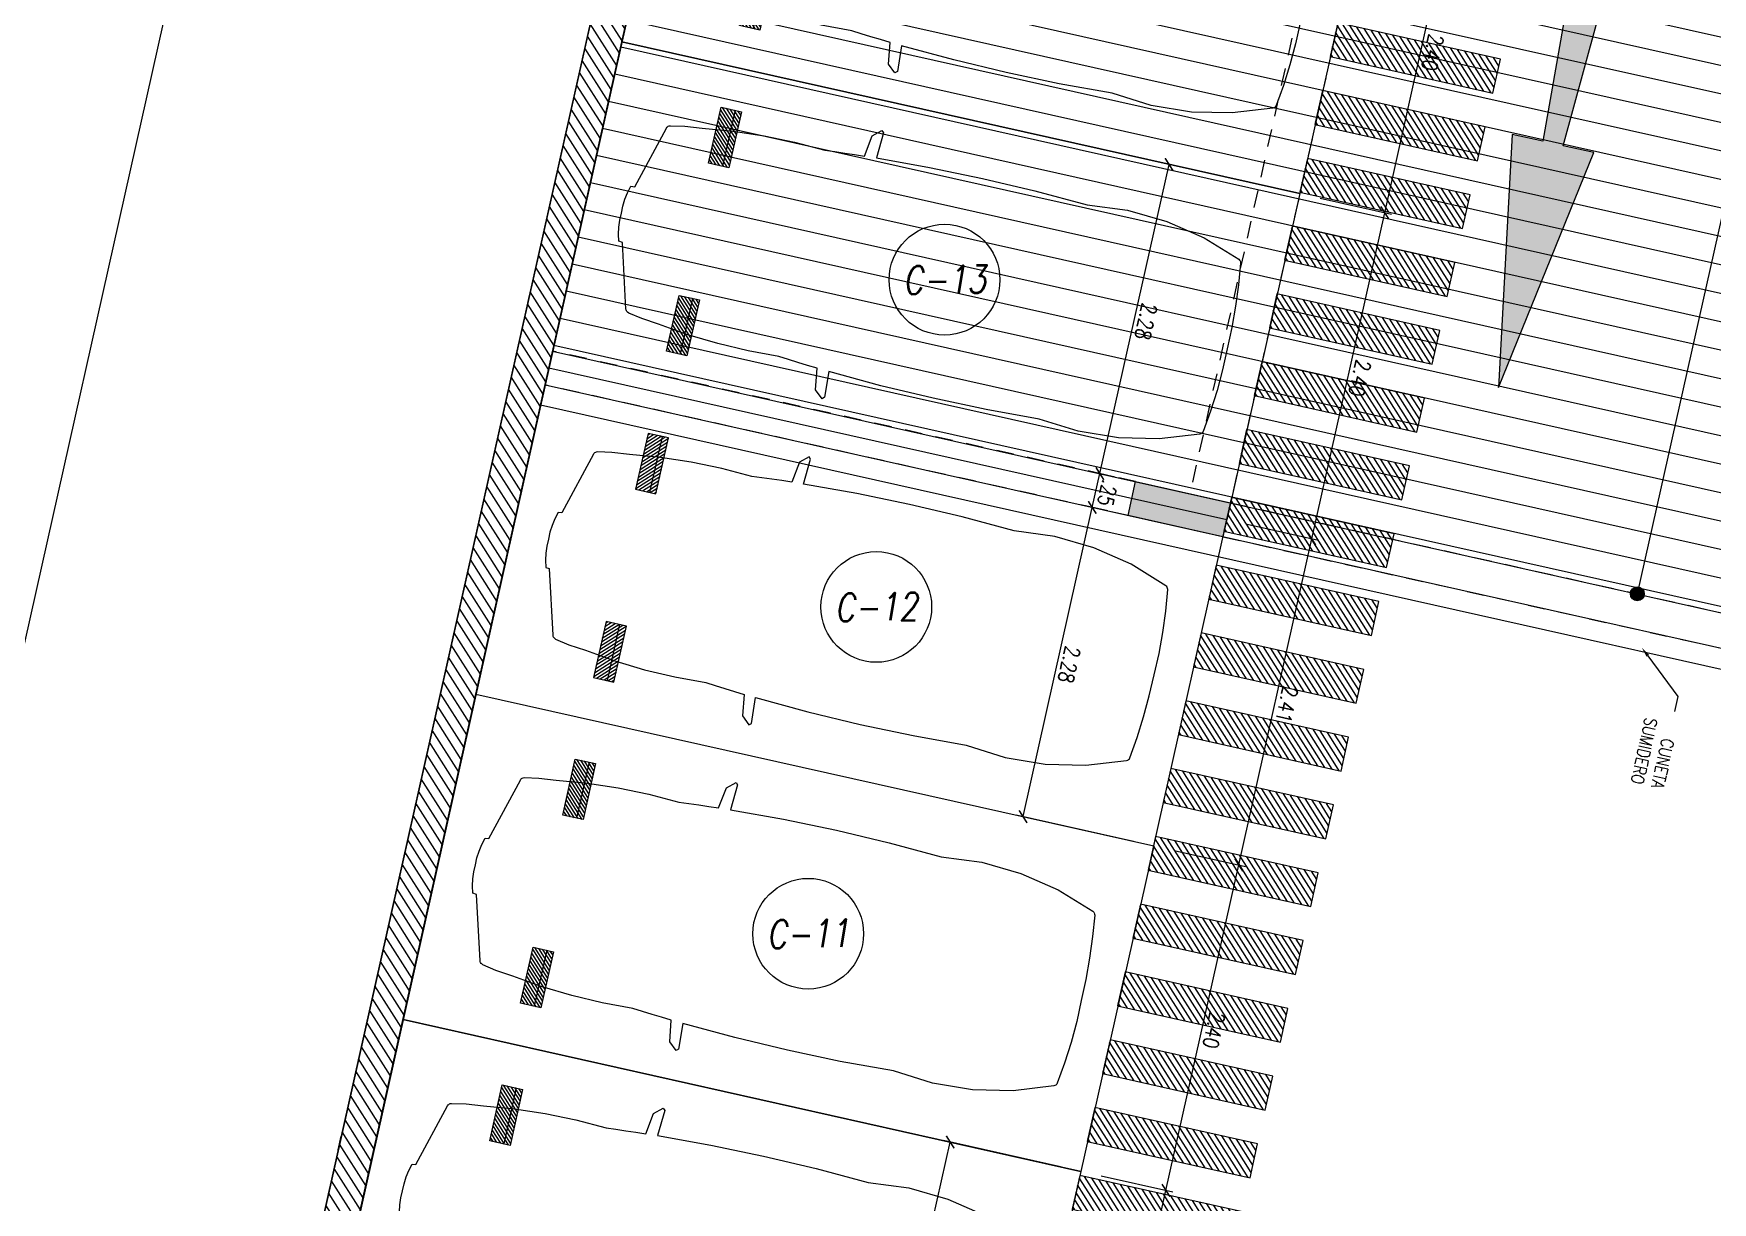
# Model space of a CAD drawing. Header units: millimetres. Extents: x 2471 to 2909, y 1327 to 1568.
# Drawn here: x 2585.15 to 2597.23, y 1425.98 to 1434.39 of the extents above; entities that cross this region are included whole.
import ezdxf
from ezdxf import colors
from ezdxf.entities.mleader import LeaderData, LeaderLine
from ezdxf.enums import TextEntityAlignment as Align
from ezdxf.math import Vec2, Vec3
from ezdxf.xclip import XClip

# ---------------------------------------------------------------- set-up
doc = ezdxf.new("R2010")
doc.units = ezdxf.units.MM
doc.header["$XCLIPFRAME"] = 2
doc.set_wipeout_variables(frame=1)
for name, pattern in [('ACAD_ISO07W100', [3, 0, -3]), ('HIDDEN2', [0.1875, 0.125, -0.0625]), ('PHANTOM', [2.5, 1.25, -0.25, 0.25, -0.25, 0.25, -0.25])]:
    doc.linetypes.add(name, pattern=pattern)
doc.layers.get('0').update_dxf_attribs({"color": 251, "lineweight": 9})
doc.layers.get('DEFPOINTS').update_dxf_attribs({"color": 251, "lineweight": 9})
for name, color, linetype, lineweight in [('000 SOS 911 TEXTOS ACI', 7, 'Continuous', 9), ('000 SOS 911 TUBERIA ACI', 3, 'Continuous', 9), ('A-COTAS INT', 251, 'Continuous', 13), ('A-EJES', 251, 'PHANTOM', 13), ('A-EST PLACAS', 251, 'Continuous', 13), ('A-ESTRUCTURA-HATCH', 251, 'Continuous', 13), ('A-ESTRUCTURA-MUROS', 251, 'Continuous', 13), ('A-ESTRUCTURA-VIGAS', 251, 'HIDDEN2', 13), ('A-HATCH', 251, 'Continuous', 13), ('A-LINEAS', 251, 'Continuous', 13), ('A-MOBILIARIO', 251, 'Continuous', 13), ('A-MUROS', 251, 'Continuous', 13), ('A_50_TextoIndicaciones', 251, 'Continuous', 13), ('A_50_TextoTitulos', 251, 'Continuous', 13), ('CIRCULACION PEATONAL', 251, 'Continuous', 13), ('Cotas', 251, 'Continuous', 13), ('COTAS-EXTER', 251, 'Continuous', 13)]:
    doc.layers.add(name, color=color, linetype=linetype, lineweight=lineweight)
doc.styles.add('R80-200', font='romans.shx', dxfattribs={"width": 0.8, "oblique": 10, "height": 0.2})
doc.styles.add('ROMANS', font='romans.shx', dxfattribs={"width": 0.8})
doc.styles.add('TXT_COTAS', font='romans.shx', dxfattribs={"width": 0.8})
doc.dimstyles.new('COTA-75-I', dxfattribs={"dimtxt": 0.11, "dimasz": 0.075, "dimexe": 0.05, "dimexo": 0.15, "dimgap": 0.03, "dimtad": 1, "dimzin": 4, "dimdsep": 46, "dimtxsty": 'ROMANS', "dimblk": 'ARCHTICK', "dimcen": 0.09, "dimclrd": 7, "dimclre": 7, "dimclrt": 2, "dimadec": 0, "dimazin": 0, "dimtfac": 1.2, "dimtix": 1, "dimtmove": 2, "dimatfit": 3, "dimfxl": 0.05, "dimtolj": 1, "dimtzin": 4, "dimarcsym": 0})
doc.dimstyles.new('DLP-COTA 200', dxfattribs={"dimtxt": 0.3, "dimasz": 0.2, "dimexe": 0.36, "dimexo": 0.12, "dimgap": 0.12, "dimtad": 1, "dimzin": 0, "dimdsep": 46, "dimtxsty": 'TXT_COTAS', "dimblk": 'ARCHTICK', "dimcen": 0.18, "dimdle": 0.2, "dimclrd": 256, "dimclre": 256, "dimclrt": 2, "dimadec": 0, "dimazin": 0, "dimtfac": 1, "dimtix": 1, "dimtofl": 0, "dimtmove": 2, "dimatfit": 3, "dimfxl": 0.36, "dimtolj": 1, "dimtzin": 0, "dimlwd": 9, "dimlwe": 9, "dimarcsym": 0})
pattern_1 = [(135, (197.28794, 7.665617), (-0.0141421356, -0.0141421356), [])]
pattern_2 = [(135, (197.29044, 7.665617), (-0.0141421356, -0.0141421356), [])]

# ---------------------------------------------------------------- blocks, each defined once
blk = doc.blocks.new('_ArchTick')
at = {"color": 0, "linetype": 'ByBlock', "const_width": 0.15}
blk.add_lwpolyline([(-0.5, -0.5), (0.5, 0.5)], dxfattribs=at)
blk = doc.blocks.new('*D874')
at = {"layer": 'COTAS-EXTER', "lineweight": 9, "transparency": 16777216}
for p, q in [((6.923, 41.873), (17.943, 91.105)), ((20.71, 90.281), (17.548, 90.989)), ((7.826, 41.876), (6.615, 42.147))]:
    blk.add_line(p, q, dxfattribs=at)
at = {"layer": 'DEFPOINTS', "color": 0, "transparency": 16777216}
for p in [(17.899, 90.91), (20.827, 90.255, 0), (7.943, 41.85, 0)]:
    blk.add_point(p, dxfattribs=at)
at = {"layer": 'COTAS-EXTER', "lineweight": 9, "transparency": 16777216, "xscale": 0.2, "yscale": 0.2, "zscale": 0.2}
for p, rotation in [((17.899, 90.91), 77.38288257497175), ((6.967, 42.069), 257.3828825749717)]:
    blk.add_blockref('_ArchTick', p, dxfattribs=dict(at, rotation=rotation))
at = {"layer": 'COTAS-EXTER', "color": 8, "transparency": 16777216, "insert": (12.17, 66.548), "char_height": 0.3, "attachment_point": 5, "rotation": 77.3829, "style": 'TXT_COTAS'}
blk.add_mtext('\\A1;50.05', dxfattribs=at)
blk = doc.blocks.new('EST P2')
at = {"layer": 'A-ESTRUCTURA-HATCH'}
h = blk.add_hatch(dxfattribs=at)
h.set_pattern_fill('ANSI31', color=256, scale=0.02)
h.set_pattern_definition([(45, (-226392.07709, -8188163.05961), (-0.04490128060535, 0.04490128060535), [])])
h.paths.add_polyline_path([(-3.61, 5.05), (-3.61, 4.85), (-44.785, 4.85), (-44.785, -0.15), (-46.99, -0.15), (-46.99, -11.15), (-3.61, -11.15), (-3.61, -11.4), (-47.24, -11.4), (-47.24, 0.15), (-45.035, 0.15), (-45.035, 5.05)])
h.paths.add_polyline_path([(5.876, 4.85), (5.876, 5.05), (35.53, 5.05), (35.53, 4.85)])
h.paths.add_polyline_path([(35.58, -11.15), (71.88, -11.15), (71.88, -11.4), (35.58, -11.4)])
h.paths.add_polyline_path([(-3.56, -11.15), (35.53, -11.15), (35.53, -11.4), (-3.56, -11.4)])
edge = h.paths.add_edge_path()
edge.add_arc((63.301, -0.15), 9.7, 360, 540)
edge.add_line((53.601, -0.15), (53.801, -0.15))
edge.add_arc((63.301, -0.15), 9.5, 0, 180, ccw=False)
edge.add_line((72.801, -0.15), (73.001, -0.15))
h.paths.add_polyline_path([(47.915, 5.05), (35.58, 5.05), (35.58, 4.85), (47.915, 4.85)])
edge = h.paths.add_edge_path()
edge.add_arc((63.301, -0.15), 3.3, 0.0011, 49.9945)
edge.add_line((65.422, 2.378), (65.422, -0.15))
edge.add_line((65.422, -0.15), (65.272, -0.15))
edge.add_line((65.272, -0.15), (65.272, 2.496))
edge.add_arc((63.301, -0.15), 3.3, 53.3155, 179.9999)
edge.add_line((60.001, -0.15), (59.801, -0.15))
edge.add_arc((63.301, -0.15), 3.5, 0.001, 179.9999, ccw=False)
edge.add_line((66.801, -0.15), (66.601, -0.15))
edge.add_line((66.601, -0.15), (66.601, -0.15))
h.paths.add_polyline_path([(51.865, 4.85), (53.376, 4.85), (53.376, 5.05), (51.865, 5.05)])
h = blk.add_hatch(color=256, dxfattribs=at)
h.dxf.hatch_style = 1
h.paths.add_polyline_path([(1.925, -0.151), (-0.175, -0.151), (-0.175, 4.85), (-3.56, 4.85), (-3.56, 5.05), (3.775, 5.05), (3.775, 3.2), (3.625, 3.2), (3.625, 4.85), (-0.025, 4.85), (-0.025, 2.2), (3.775, 2.2), (3.775, 2.05), (-0.025, 2.05), (-0.025, 0), (1.925, 0)])
h.paths.add_polyline_path([(51.865, 5.05), (47.915, 5.05), (47.915, -0.15), (50.25, -0.15), (50.25, 0), (48.065, 0), (48.065, 2.05), (50.015, 2.05), (50.015, 2.2), (48.065, 2.2), (48.065, 4.85), (51.715, 4.85), (51.715, 1.9), (51.865, 1.9)])
h.paths.add_polyline_path([(71.63, -6.15), (71.88, -6.15), (71.88, -6.85), (71.63, -6.85)])
h.paths.add_polyline_path([(64.42, -6.15), (64.67, -6.15), (64.67, -6.85), (64.42, -6.85)])
h.paths.add_polyline_path([(57.21, -6.15), (57.46, -6.15), (57.46, -6.85), (57.21, -6.85)])
h.paths.add_polyline_path([(50, -6.15), (50.25, -6.15), (50.25, -6.85), (50, -6.85)])
h.paths.add_polyline_path([(42.79, -6.15), (43.04, -6.15), (43.04, -6.85), (42.79, -6.85)])
h.paths.add_polyline_path([(42.79, 0.55), (43.04, 0.55), (43.04, -0.15), (42.79, -0.15)])
h.paths.add_polyline_path([(35.58, -6.15), (35.83, -6.15), (35.83, -6.85), (35.58, -6.85)])
h.paths.add_polyline_path([(35.58, 0.55), (35.83, 0.55), (35.83, -0.15), (35.58, -0.15)])
h.paths.add_polyline_path([(35.28, -6.15), (35.53, -6.15), (35.53, -6.85), (35.28, -6.85)])
h.paths.add_polyline_path([(35.28, 0.55), (35.53, 0.55), (35.53, -0.15), (35.28, -0.15)])
h.paths.add_polyline_path([(30.28, -6.15), (30.53, -6.15), (30.53, -6.85), (30.28, -6.85)])
h.paths.add_polyline_path([(30.28, 0.55), (30.53, 0.55), (30.53, -0.15), (30.28, -0.15)])
h.paths.add_polyline_path([(23.07, -6.15), (23.32, -6.15), (23.32, -6.85), (23.07, -6.85)])
h.paths.add_polyline_path([(23.07, 0.55), (23.32, 0.55), (23.32, -0.15), (23.07, -0.15)])
h.paths.add_polyline_path([(18.07, -6.15), (18.32, -6.15), (18.32, -6.85), (18.07, -6.85)])
h.paths.add_polyline_path([(18.07, 0.55), (18.32, 0.55), (18.32, -0.15), (18.07, -0.15)])
h.paths.add_polyline_path([(10.86, -6.15), (11.11, -6.15), (11.11, -6.85), (10.86, -6.85)])
h.paths.add_polyline_path([(10.86, 0.55), (11.11, 0.55), (11.11, -0.15), (10.86, -0.15)])
h.paths.add_polyline_path([(3.65, -6.15), (3.9, -6.15), (3.9, -6.85), (3.65, -6.85)])
h.paths.add_polyline_path([(3.626, 0.55), (3.9, 0.55), (3.9, -0.15), (3.626, -0.15)])
h.paths.add_polyline_path([(-3.56, -6.15), (-3.31, -6.15), (-3.31, -6.85), (-3.56, -6.85)])
h.paths.add_polyline_path([(-3.56, 0.55), (-3.31, 0.55), (-3.31, -0.15), (-3.56, -0.15)])
h.paths.add_polyline_path([(-3.86, -6.15), (-3.61, -6.15), (-3.61, -6.85), (-3.86, -6.85)])
h.paths.add_polyline_path([(-3.86, 0.55), (-3.61, 0.55), (-3.61, -0.15), (-3.86, -0.15)])
h.paths.add_polyline_path([(-11.07, -6.15), (-10.82, -6.15), (-10.82, -6.85), (-11.07, -6.85)])
h.paths.add_polyline_path([(-11.07, 0.55), (-10.82, 0.55), (-10.82, -0.15), (-11.07, -0.15)])
h.paths.add_polyline_path([(-18.28, -6.15), (-18.03, -6.15), (-18.03, -6.85), (-18.28, -6.85)])
h.paths.add_polyline_path([(-18.28, 0.55), (-18.03, 0.55), (-18.03, -0.15), (-18.28, -0.15)])
h.paths.add_polyline_path([(-25.49, -6.15), (-25.24, -6.15), (-25.24, -6.85), (-25.49, -6.85)])
h.paths.add_polyline_path([(-25.49, 0.55), (-25.24, 0.55), (-25.24, -0.15), (-25.49, -0.15)])
h.paths.add_polyline_path([(-32.7, -6.15), (-32.45, -6.15), (-32.45, -6.85), (-32.7, -6.85)])
h.paths.add_polyline_path([(-32.7, 0.55), (-32.45, 0.55), (-32.45, -0.15), (-32.7, -0.15)])
h.paths.add_polyline_path([(-39.91, -6.15), (-39.66, -6.15), (-39.66, -6.85), (-39.91, -6.85)])
h.paths.add_polyline_path([(-39.91, 0.55), (-39.66, 0.55), (-39.66, -0.15), (-39.91, -0.15)])
at = {"layer": 'A-EST PLACAS'}
blk.add_lwpolyline([(42.79, -6.15), (43.04, -6.15), (43.04, -6.85), (42.79, -6.85)], close=True, dxfattribs=at)
at = {"layer": 'A-ESTRUCTURA-MUROS'}
blk.add_lwpolyline([(35.58, -11.15), (71.88, -11.15), (71.88, -11.4), (35.58, -11.4)], close=True, dxfattribs=at)
at = {"layer": 'A-ESTRUCTURA-VIGAS'}
for points in [[(42.79, -6.15), (42.79, -0.15)], [(43.04, -6.15), (43.04, -0.15)], [(35.83, -6.15), (42.79, -6.15)], [(35.83, -6.45), (42.79, -6.45)], [(42.79, -6.85), (42.79, -11.15)], [(43.04, -6.85), (43.04, -11.15)]]:
    blk.add_lwpolyline(points, dxfattribs=at)
blk = doc.blocks.new('*U835')
at = {"layer": 'CIRCULACION PEATONAL'}
h = blk.add_hatch(dxfattribs=at)
h.set_pattern_fill('ANSI31', color=256, scale=0.3)
h.set_pattern_definition([(45, (22.250368, 0), (-0.0265165, 0.0265165), [])])
h.paths.add_polyline_path([(22.547, 0.228), (22.297, 0.228), (22.297, -0.972), (22.547, -0.972)])
h = blk.add_hatch(dxfattribs=at)
h.set_pattern_fill('ANSI31', color=256, scale=0.3)
h.set_pattern_definition([(45, (22.750368, 0), (-0.0265165, 0.0265165), [])])
h.paths.add_polyline_path([(23.047, 0.228), (22.797, 0.228), (22.797, -0.972), (23.047, -0.972)])
h = blk.add_hatch(dxfattribs=at)
h.set_pattern_fill('ANSI31', color=256, scale=0.3)
h.set_pattern_definition([(45, (23.250368, 0), (-0.0265165, 0.0265165), [])])
h.paths.add_polyline_path([(23.547, 0.228), (23.297, 0.228), (23.297, -0.972), (23.547, -0.972)])
h = blk.add_hatch(dxfattribs=at)
h.set_pattern_fill('ANSI31', color=256, scale=0.3)
h.set_pattern_definition([(45, (23.750368, 0), (-0.0265165, 0.0265165), [])])
h.paths.add_polyline_path([(24.047, 0.228), (23.797, 0.228), (23.797, -0.972), (24.047, -0.972)])
h = blk.add_hatch(dxfattribs=at)
h.set_pattern_fill('ANSI31', color=256, scale=0.3)
h.set_pattern_definition([(45, (24.250368, 0), (-0.0265165, 0.0265165), [])])
h.paths.add_polyline_path([(24.547, 0.228), (24.297, 0.228), (24.297, -0.972), (24.547, -0.972)])
h = blk.add_hatch(dxfattribs=at)
h.set_pattern_fill('ANSI31', color=256, scale=0.3)
h.set_pattern_definition([(45, (24.750368, 0), (-0.0265165, 0.0265165), [])])
h.paths.add_polyline_path([(25.047, 0.228), (24.797, 0.228), (24.797, -0.972), (25.047, -0.972)])
h = blk.add_hatch(dxfattribs=at)
h.set_pattern_fill('ANSI31', color=256, scale=0.3)
h.set_pattern_definition([(45, (25.250368, 0), (-0.0265165, 0.0265165), [])])
h.paths.add_polyline_path([(25.547, 0.228), (25.297, 0.228), (25.297, -0.972), (25.547, -0.972)])
h = blk.add_hatch(dxfattribs=at)
h.set_pattern_fill('ANSI31', color=256, scale=0.3)
h.set_pattern_definition([(45, (25.750368, 0), (-0.0265165, 0.0265165), [])])
h.paths.add_polyline_path([(26.047, 0.228), (25.797, 0.228), (25.797, -0.972), (26.047, -0.972)])
h = blk.add_hatch(dxfattribs=at)
h.set_pattern_fill('ANSI31', color=256, scale=0.3)
h.set_pattern_definition([(45, (26.250368, 0), (-0.0265165, 0.0265165), [])])
h.paths.add_polyline_path([(26.547, 0.228), (26.297, 0.228), (26.297, -0.972), (26.547, -0.972)])
h = blk.add_hatch(dxfattribs=at)
h.set_pattern_fill('ANSI31', color=256, scale=0.3)
h.set_pattern_definition([(45, (26.750368, 0), (-0.0265165, 0.0265165), [])])
h.paths.add_polyline_path([(27.047, 0.228), (26.797, 0.228), (26.797, -0.972), (27.047, -0.972)])
h = blk.add_hatch(dxfattribs=at)
h.set_pattern_fill('ANSI31', color=256, scale=0.3)
h.set_pattern_definition([(45, (27.250368, 0), (-0.0265165, 0.0265165), [])])
h.paths.add_polyline_path([(27.547, 0.228), (27.297, 0.228), (27.297, -0.972), (27.547, -0.972)])
h = blk.add_hatch(dxfattribs=at)
h.set_pattern_fill('ANSI31', color=256, scale=0.3)
h.set_pattern_definition([(45, (27.750368, 0), (-0.0265165, 0.0265165), [])])
h.paths.add_polyline_path([(28.047, 0.228), (27.797, 0.228), (27.797, -0.972), (28.047, -0.972)])
h = blk.add_hatch(dxfattribs=at)
h.set_pattern_fill('ANSI31', color=256, scale=0.3)
h.set_pattern_definition([(45, (28.250368, 0), (-0.0265165, 0.0265165), [])])
h.paths.add_polyline_path([(28.547, 0.228), (28.297, 0.228), (28.297, -0.972), (28.547, -0.972)])
h = blk.add_hatch(dxfattribs=at)
h.set_pattern_fill('ANSI31', color=256, scale=0.3)
h.set_pattern_definition([(45, (28.750368, 0), (-0.0265165, 0.0265165), [])])
h.paths.add_polyline_path([(29.047, 0.228), (28.797, 0.228), (28.797, -0.972), (29.047, -0.972)])
h = blk.add_hatch(dxfattribs=at)
h.set_pattern_fill('ANSI31', color=256, scale=0.3)
h.set_pattern_definition([(45, (29.250368, 0), (-0.0265165, 0.0265165), [])])
h.paths.add_polyline_path([(29.547, 0.228), (29.297, 0.228), (29.297, -0.972), (29.547, -0.972)])
h = blk.add_hatch(dxfattribs=at)
h.set_pattern_fill('ANSI31', color=256, scale=0.3)
h.set_pattern_definition([(45, (29.750368, 0), (-0.0265165, 0.0265165), [])])
h.paths.add_polyline_path([(30.047, 0.228), (29.797, 0.228), (29.797, -0.972), (30.047, -0.972)])
h = blk.add_hatch(dxfattribs=at)
h.set_pattern_fill('ANSI31', color=256, scale=0.3)
h.set_pattern_definition([(45, (30.250368, 0), (-0.0265165, 0.0265165), [])])
h.paths.add_polyline_path([(30.547, 0.228), (30.297, 0.228), (30.297, -0.972), (30.547, -0.972)])
h = blk.add_hatch(dxfattribs=at)
h.set_pattern_fill('ANSI31', color=256, scale=0.3)
h.set_pattern_definition([(45, (30.750368, 0), (-0.0265165, 0.0265165), [])])
h.paths.add_polyline_path([(31.047, 0.228), (30.797, 0.228), (30.797, -0.972), (31.047, -0.972)])
for points in [[(22.297, -0.972), (22.547, -0.972), (22.547, 0.228), (22.297, 0.228)], [(22.797, -0.972), (23.047, -0.972), (23.047, 0.228), (22.797, 0.228)], [(23.297, -0.972), (23.547, -0.972), (23.547, 0.228), (23.297, 0.228)], [(23.797, -0.972), (24.047, -0.972), (24.047, 0.228), (23.797, 0.228)], [(24.297, -0.972), (24.547, -0.972), (24.547, 0.228), (24.297, 0.228)], [(24.797, -0.972), (25.047, -0.972), (25.047, 0.228), (24.797, 0.228)], [(25.297, -0.972), (25.547, -0.972), (25.547, 0.228), (25.297, 0.228)], [(25.797, -0.972), (26.047, -0.972), (26.047, 0.228), (25.797, 0.228)], [(26.297, -0.972), (26.547, -0.972), (26.547, 0.228), (26.297, 0.228)], [(26.797, -0.972), (27.047, -0.972), (27.047, 0.228), (26.797, 0.228)], [(27.297, -0.972), (27.547, -0.972), (27.547, 0.228), (27.297, 0.228)], [(27.797, -0.972), (28.047, -0.972), (28.047, 0.228), (27.797, 0.228)], [(28.297, -0.972), (28.547, -0.972), (28.547, 0.228), (28.297, 0.228)], [(28.797, -0.972), (29.047, -0.972), (29.047, 0.228), (28.797, 0.228)], [(29.297, -0.972), (29.547, -0.972), (29.547, 0.228), (29.297, 0.228)], [(29.797, -0.972), (30.047, -0.972), (30.047, 0.228), (29.797, 0.228)], [(30.297, -0.972), (30.547, -0.972), (30.547, 0.228), (30.297, 0.228)], [(30.797, -0.972), (31.047, -0.972), (31.047, 0.228), (30.797, 0.228)]]:
    blk.add_lwpolyline(points, close=True, dxfattribs=at)
blk = doc.blocks.new('*U846')
at = {"ltscale": 0.5}
h = blk.add_hatch(dxfattribs=at)
h.set_pattern_fill('_USER', color=41, scale=0.02, angle=135, style=0, pattern_type=0)
h.set_pattern_definition(pattern_1)
h.paths.add_polyline_path([(0.3, 4.05), (0.713, 4.05), (0.713, 4.2), (0.3, 4.2)])
edge = h.paths.add_edge_path(flags=17)
edge.add_line((0.3, 4.097), (0.713, 4.097))
h = blk.add_hatch(dxfattribs=at)
h.set_pattern_fill('_USER', color=41, scale=0.02, angle=135, style=0, pattern_type=0)
h.set_pattern_definition(pattern_1)
h.paths.add_polyline_path([(2.1, 4.05), (1.687, 4.05), (1.687, 4.2), (2.1, 4.2)])
edge = h.paths.add_edge_path(flags=17)
edge.add_line((2.1, 4.097), (1.687, 4.097))
at = {"color": 7, "ltscale": 0.5}
for p, q in [((0.3, 4.097), (0.713, 4.097)), ((2.1, 4.097), (1.687, 4.097))]:
    blk.add_line(p, q, dxfattribs=at)
at = {"ltscale": 0.5}
blk.add_lwpolyline([(0, 0), (2.4, 0), (2.4, 5), (0, 5)], close=True, dxfattribs=at)
at = {"color": 7, "ltscale": 0.5}
blk.add_lwpolyline([(1.988, 3.029), (2.175, 3.018), (2.189, 3.033), (2.136, 3.092), (1.982, 3.115, 0.005253), (1.961, 3.403, 0.053235), (1.923, 4.298), (1.91, 4.424), (1.891, 4.525), (1.886, 4.535, 0.218656), (1.867, 4.551), (1.406, 4.68), (1.402, 4.708, 0.091554), (1.2, 4.734, 0.09162), (0.998, 4.709), (0.994, 4.682), (0.533, 4.552, 0.218656), (0.514, 4.536), (0.509, 4.527), (0.49, 4.425), (0.477, 4.3, 0.053235), (0.439, 3.404, 0.005253), (0.418, 3.116), (0.264, 3.093), (0.211, 3.034), (0.225, 3.019), (0.412, 3.03, 0.028265), (0.41, 1.476, 0.139924), (0.555, 0.325, 0.272148), (0.579, 0.306, 0.035353), (1.2, 0.266, 0.045639), (1.819, 0.305, 0.272148), (1.843, 0.324, 0.139889), (1.99, 1.475, 0.028265)], format="xyb", close=True, dxfattribs=at)
for points in [[(0.3, 4.2), (0.3, 4.05), (0.713, 4.05), (0.713, 4.2)], [(1.687, 4.2), (1.687, 4.05), (2.1, 4.05), (2.1, 4.2)]]:
    blk.add_lwpolyline(points, close=True, dxfattribs=at)
blk = doc.blocks.new('*U847')
at = {"ltscale": 0.5}
h = blk.add_hatch(dxfattribs=at)
h.set_pattern_fill('_USER', color=41, scale=0.02, angle=135, style=0, pattern_type=0)
h.set_pattern_definition(pattern_2)
h.paths.add_polyline_path([(0.302, 4.05), (0.715, 4.05), (0.715, 4.2), (0.302, 4.2)])
edge = h.paths.add_edge_path(flags=17)
edge.add_line((0.302, 4.097), (0.715, 4.097))
h = blk.add_hatch(dxfattribs=at)
h.set_pattern_fill('_USER', color=41, scale=0.02, angle=135, style=0, pattern_type=0)
h.set_pattern_definition(pattern_2)
h.paths.add_polyline_path([(2.102, 4.05), (1.69, 4.05), (1.69, 4.2), (2.102, 4.2)])
edge = h.paths.add_edge_path(flags=17)
edge.add_line((2.102, 4.097), (1.69, 4.097))
at = {"color": 7, "ltscale": 0.5}
for p, q in [((0.302, 4.097), (0.715, 4.097)), ((2.102, 4.097), (1.69, 4.097))]:
    blk.add_line(p, q, dxfattribs=at)
at = {"ltscale": 0.5}
blk.add_lwpolyline([(0, 0), (2.405, 0), (2.405, 5), (0, 5)], close=True, dxfattribs=at)
at = {"color": 7, "ltscale": 0.5}
blk.add_lwpolyline([(1.99, 3.029), (2.177, 3.018), (2.191, 3.033), (2.138, 3.092), (1.985, 3.115, 0.005253), (1.963, 3.403, 0.053235), (1.925, 4.298), (1.912, 4.424), (1.893, 4.525), (1.889, 4.535, 0.218656), (1.87, 4.551), (1.408, 4.68), (1.405, 4.708, 0.091554), (1.203, 4.734, 0.09162), (1, 4.709), (0.997, 4.682), (0.535, 4.552, 0.218656), (0.516, 4.536), (0.512, 4.527), (0.493, 4.425), (0.48, 4.3, 0.053235), (0.442, 3.404, 0.005253), (0.42, 3.116), (0.267, 3.093), (0.214, 3.034), (0.228, 3.019), (0.415, 3.03, 0.028265), (0.412, 1.476, 0.139924), (0.557, 0.325, 0.272148), (0.581, 0.306, 0.035353), (1.203, 0.266, 0.045639), (1.822, 0.305, 0.272148), (1.846, 0.324, 0.139889), (1.993, 1.475, 0.028265)], format="xyb", close=True, dxfattribs=at)
for points in [[(0.302, 4.2), (0.302, 4.05), (0.715, 4.05), (0.715, 4.2)], [(1.69, 4.2), (1.69, 4.05), (2.102, 4.05), (2.102, 4.2)]]:
    blk.add_lwpolyline(points, close=True, dxfattribs=at)
blk = doc.blocks.new('*D565')
at = {"layer": 'Cotas', "color": 7, "lineweight": -2, "transparency": 16777216}
for p, q in [((74.806, 7.632), (74.806, 8.159)), ((77.211, 8.109), (74.806, 8.109)), ((77.211, 7.632), (77.211, 8.159))]:
    blk.add_line(p, q, dxfattribs=at)
at = {"layer": 'DEFPOINTS', "color": 0, "transparency": 16777216}
for p in [(74.806, 8.109), (74.806, 7.482), (77.211, 7.482)]:
    blk.add_point(p, dxfattribs=at)
at = {"layer": 'Cotas', "color": 7, "lineweight": -2, "transparency": 16777216, "xscale": 0.075, "yscale": 0.075, "zscale": 0.075, "rotation": 180}
blk.add_blockref('_ArchTick', (74.806, 8.109), dxfattribs=at)
at = {"layer": 'Cotas', "color": 7, "lineweight": -2, "transparency": 16777216, "xscale": 0.075, "yscale": 0.075, "zscale": 0.075}
blk.add_blockref('_ArchTick', (77.211, 8.109), dxfattribs=at)
at = {"layer": 'Cotas', "color": 2, "transparency": 16777216, "insert": (76.008, 8.194), "char_height": 0.11, "attachment_point": 5, "style": 'ROMANS'}
blk.add_mtext('\\A1;2.41', dxfattribs=at)
blk = doc.blocks.new('*D566')
at = {"layer": 'Cotas', "color": 7, "lineweight": -2, "transparency": 16777216}
for p, q in [((72.406, 7.632), (72.406, 8.159)), ((74.806, 8.109), (72.406, 8.109)), ((74.806, 7.632), (74.806, 8.159))]:
    blk.add_line(p, q, dxfattribs=at)
at = {"layer": 'DEFPOINTS', "color": 0, "transparency": 16777216}
for p in [(72.406, 8.109), (72.406, 7.482), (74.806, 7.482)]:
    blk.add_point(p, dxfattribs=at)
at = {"layer": 'Cotas', "color": 7, "lineweight": -2, "transparency": 16777216, "xscale": 0.075, "yscale": 0.075, "zscale": 0.075, "rotation": 180}
blk.add_blockref('_ArchTick', (72.406, 8.109), dxfattribs=at)
at = {"layer": 'Cotas', "color": 7, "lineweight": -2, "transparency": 16777216, "xscale": 0.075, "yscale": 0.075, "zscale": 0.075}
blk.add_blockref('_ArchTick', (74.806, 8.109), dxfattribs=at)
at = {"layer": 'Cotas', "color": 2, "transparency": 16777216, "insert": (73.606, 8.194), "char_height": 0.11, "attachment_point": 5, "style": 'ROMANS'}
blk.add_mtext('\\A1;2.40', dxfattribs=at)
blk = doc.blocks.new('*D567')
at = {"layer": 'Cotas', "color": 7, "lineweight": -2, "transparency": 16777216}
for p, q in [((70.001, 7.632), (70.001, 8.159)), ((72.406, 8.109), (70.001, 8.109)), ((72.406, 7.632), (72.406, 8.159))]:
    blk.add_line(p, q, dxfattribs=at)
at = {"layer": 'DEFPOINTS', "color": 0, "transparency": 16777216}
for p in [(70.001, 8.109), (70.001, 7.482), (72.406, 7.482)]:
    blk.add_point(p, dxfattribs=at)
at = {"layer": 'Cotas', "color": 7, "lineweight": -2, "transparency": 16777216, "xscale": 0.075, "yscale": 0.075, "zscale": 0.075, "rotation": 180}
blk.add_blockref('_ArchTick', (70.001, 8.109), dxfattribs=at)
at = {"layer": 'Cotas', "color": 7, "lineweight": -2, "transparency": 16777216, "xscale": 0.075, "yscale": 0.075, "zscale": 0.075}
blk.add_blockref('_ArchTick', (72.406, 8.109), dxfattribs=at)
at = {"layer": 'Cotas', "color": 2, "transparency": 16777216, "insert": (71.203, 8.194), "char_height": 0.11, "attachment_point": 5, "style": 'ROMANS'}
blk.add_mtext('\\A1;2.41', dxfattribs=at)
blk = doc.blocks.new('*D568')
at = {"layer": 'Cotas', "color": 7, "lineweight": -2, "transparency": 16777216}
for p, q in [((67.596, 7.632), (67.596, 8.159)), ((70.001, 8.109), (67.596, 8.109)), ((70.001, 7.632), (70.001, 8.159))]:
    blk.add_line(p, q, dxfattribs=at)
at = {"layer": 'DEFPOINTS', "color": 0, "transparency": 16777216}
for p in [(67.596, 8.109), (67.596, 7.482), (70.001, 7.482)]:
    blk.add_point(p, dxfattribs=at)
at = {"layer": 'Cotas', "color": 7, "lineweight": -2, "transparency": 16777216, "xscale": 0.075, "yscale": 0.075, "zscale": 0.075, "rotation": 180}
blk.add_blockref('_ArchTick', (67.596, 8.109), dxfattribs=at)
at = {"layer": 'Cotas', "color": 7, "lineweight": -2, "transparency": 16777216, "xscale": 0.075, "yscale": 0.075, "zscale": 0.075}
blk.add_blockref('_ArchTick', (70.001, 8.109), dxfattribs=at)
at = {"layer": 'Cotas', "color": 2, "transparency": 16777216, "insert": (68.798, 8.194), "char_height": 0.11, "attachment_point": 5, "style": 'ROMANS'}
blk.add_mtext('\\A1;2.40', dxfattribs=at)
blk = doc.blocks.new('*D569')
at = {"layer": 'Cotas', "color": 7, "lineweight": -2, "transparency": 16777216}
for p, q in [((65.196, 7.632), (65.196, 8.159)), ((67.596, 8.109), (65.196, 8.109)), ((67.596, 7.632), (67.596, 8.159))]:
    blk.add_line(p, q, dxfattribs=at)
at = {"layer": 'DEFPOINTS', "color": 0, "transparency": 16777216}
for p in [(65.196, 8.109), (65.196, 7.482), (67.596, 7.482)]:
    blk.add_point(p, dxfattribs=at)
at = {"layer": 'Cotas', "color": 7, "lineweight": -2, "transparency": 16777216, "xscale": 0.075, "yscale": 0.075, "zscale": 0.075, "rotation": 180}
blk.add_blockref('_ArchTick', (65.196, 8.109), dxfattribs=at)
at = {"layer": 'Cotas', "color": 7, "lineweight": -2, "transparency": 16777216, "xscale": 0.075, "yscale": 0.075, "zscale": 0.075}
blk.add_blockref('_ArchTick', (67.596, 8.109), dxfattribs=at)
at = {"layer": 'Cotas', "color": 2, "transparency": 16777216, "insert": (66.396, 8.194), "char_height": 0.11, "attachment_point": 5, "style": 'ROMANS'}
blk.add_mtext('\\A1;2.40', dxfattribs=at)
blk = doc.blocks.new('*D626')
at = {"layer": 'Cotas', "color": 7, "lineweight": -2, "transparency": 16777216}
for p, q in [((74.806, 7.332), (74.806, 6.468)), ((77.086, 6.632), (77.086, 6.468)), ((77.086, 6.518), (74.806, 6.518))]:
    blk.add_line(p, q, dxfattribs=at)
at = {"layer": 'DEFPOINTS', "color": 0, "transparency": 16777216}
for p in [(74.806, 7.482), (77.086, 6.782), (74.806, 6.518)]:
    blk.add_point(p, dxfattribs=at)
at = {"layer": 'Cotas', "color": 7, "lineweight": -2, "transparency": 16777216, "xscale": 0.075, "yscale": 0.075, "zscale": 0.075, "rotation": 180}
blk.add_blockref('_ArchTick', (74.806, 6.518), dxfattribs=at)
at = {"layer": 'Cotas', "color": 7, "lineweight": -2, "transparency": 16777216, "xscale": 0.075, "yscale": 0.075, "zscale": 0.075}
blk.add_blockref('_ArchTick', (77.086, 6.518), dxfattribs=at)
at = {"layer": 'Cotas', "color": 2, "transparency": 16777216, "insert": (75.946, 6.603), "char_height": 0.11, "attachment_point": 5, "style": 'ROMANS'}
blk.add_mtext('\\A1;2.28', dxfattribs=at)
blk = doc.blocks.new('*D627')
at = {"layer": 'Cotas', "color": 7, "lineweight": -2, "transparency": 16777216}
for p, q in [((72.406, 7.332), (72.406, 6.468)), ((70.126, 6.632), (70.126, 6.468)), ((72.406, 6.518), (70.126, 6.518))]:
    blk.add_line(p, q, dxfattribs=at)
at = {"layer": 'DEFPOINTS', "color": 0, "transparency": 16777216}
for p in [(72.406, 7.482), (70.126, 6.782), (70.126, 6.518)]:
    blk.add_point(p, dxfattribs=at)
at = {"layer": 'Cotas', "color": 7, "lineweight": -2, "transparency": 16777216, "xscale": 0.075, "yscale": 0.075, "zscale": 0.075, "rotation": 180}
blk.add_blockref('_ArchTick', (70.126, 6.518), dxfattribs=at)
at = {"layer": 'Cotas', "color": 7, "lineweight": -2, "transparency": 16777216, "xscale": 0.075, "yscale": 0.075, "zscale": 0.075}
blk.add_blockref('_ArchTick', (72.406, 6.518), dxfattribs=at)
at = {"layer": 'Cotas', "color": 2, "transparency": 16777216, "insert": (71.266, 6.603), "char_height": 0.11, "attachment_point": 5, "style": 'ROMANS'}
blk.add_mtext('\\A1;2.28', dxfattribs=at)
blk = doc.blocks.new('*D628')
at = {"layer": 'Cotas', "color": 7, "lineweight": -2, "transparency": 16777216}
for p, q in [((69.876, 6.632), (69.876, 6.468)), ((70.126, 6.632), (70.126, 6.468)), ((70.126, 6.518), (69.876, 6.518))]:
    blk.add_line(p, q, dxfattribs=at)
at = {"layer": 'DEFPOINTS', "color": 0, "transparency": 16777216}
for p in [(69.876, 6.782), (70.126, 6.782), (69.876, 6.518)]:
    blk.add_point(p, dxfattribs=at)
at = {"layer": 'Cotas', "color": 7, "lineweight": -2, "transparency": 16777216, "xscale": 0.075, "yscale": 0.075, "zscale": 0.075, "rotation": 180}
blk.add_blockref('_ArchTick', (69.876, 6.518), dxfattribs=at)
at = {"layer": 'Cotas', "color": 7, "lineweight": -2, "transparency": 16777216, "xscale": 0.075, "yscale": 0.075, "zscale": 0.075}
blk.add_blockref('_ArchTick', (70.126, 6.518), dxfattribs=at)
at = {"layer": 'Cotas', "color": 2, "transparency": 16777216, "insert": (70.001, 6.603), "char_height": 0.11, "attachment_point": 5, "style": 'ROMANS'}
blk.add_mtext('\\A1;.25', dxfattribs=at)
blk = doc.blocks.new('*D629')
at = {"layer": 'Cotas', "color": 7, "lineweight": -2, "transparency": 16777216}
for p, q in [((67.596, 7.332), (67.596, 6.468)), ((69.876, 6.632), (69.876, 6.468)), ((69.876, 6.518), (67.596, 6.518))]:
    blk.add_line(p, q, dxfattribs=at)
at = {"layer": 'DEFPOINTS', "color": 0, "transparency": 16777216}
for p in [(67.596, 7.482), (69.876, 6.782), (67.596, 6.518)]:
    blk.add_point(p, dxfattribs=at)
at = {"layer": 'Cotas', "color": 7, "lineweight": -2, "transparency": 16777216, "xscale": 0.075, "yscale": 0.075, "zscale": 0.075, "rotation": 180}
blk.add_blockref('_ArchTick', (67.596, 6.518), dxfattribs=at)
at = {"layer": 'Cotas', "color": 7, "lineweight": -2, "transparency": 16777216, "xscale": 0.075, "yscale": 0.075, "zscale": 0.075}
blk.add_blockref('_ArchTick', (69.876, 6.518), dxfattribs=at)
at = {"layer": 'Cotas', "color": 2, "transparency": 16777216, "insert": (68.736, 6.603), "char_height": 0.11, "attachment_point": 5, "style": 'ROMANS'}
blk.add_mtext('\\A1;2.28', dxfattribs=at)
blk = doc.blocks.new('PO_GUARDIA CIVIL ESQ FAISANES_PLANTAS_Sotanos_REVA_2022.01.24 - copia$0$XREF_SOTANOS - ETAPA 1-2020.06.26$0$frr')
at = {"transparency": 33554687}
blk.add_hatch(color=8, dxfattribs=at).paths.add_polyline_path([(0.002, -0.011), (-0.002, -0.011), (-0.3, -1.8), (-0.075, -1.8), (-0.2, -4.5), (0.2, -4.5), (0.075, -1.8), (0.3, -1.8)])
at = {"color": 7}
blk.add_lwpolyline([(-0.2, -4.5), (0.2, -4.5), (0.075, -1.8), (0.3, -1.8), (0, 0), (-0.3, -1.8), (-0.075, -1.8)], close=True, dxfattribs=at)
blk = doc.blocks.new('EJE')
at = {"linetype": 'Continuous'}
blk.add_circle((0, 0), 0.797, dxfattribs=at)
at = {"layer": 'A_50_TextoIndicaciones', "style": 'ROMANS'}
blk.add_attdef('EJE', text='', height=0.6, rotation=0, dxfattribs=at).set_placement((0.4, -0.45), align=Align.MIDDLE_CENTER)
blk = doc.blocks.new('A$C64a6e5d1')
at = {"layer": 'A-EJES', "ltscale": 0.5}
blk.add_line((11.642, 49.22, 0), (5.031, 19.687), dxfattribs=at)
at = {"layer": 'COTAS-EXTER', "color": 1}
dim = blk.add_linear_dim(base=(17.899, 90.91), p1=(7.943, 41.85, 0), p2=(20.827, 90.255, 0), angle=257.3829, dimstyle='DLP-COTA 200', override={"dimclrt": 8}, dxfattribs=at)
dim.commit()
dim.dimension.update_dxf_attribs({"geometry": '*D874', "text_midpoint": (12.17, 66.548)})
blk = doc.blocks.new('TEXTOSSS')
at = {"transparency": 33554483, "rotation": 270}
blk.add_blockref('PO_GUARDIA CIVIL ESQ FAISANES_PLANTAS_Sotanos_REVA_2022.01.24 - copia$0$XREF_SOTANOS - ETAPA 1-2020.06.26$0$frr', (-34.172, -42.8), dxfattribs=at)
at = {"layer": 'A_50_TextoIndicaciones'}
ml = blk.add_multileader_mtext('Standard', dxfattribs=at)
ml.set_content('CUNETA SUMIDERO', color=256, style='TXT_COTAS')
ml.set_leader_properties(color=7)
ml.build(insert=Vec2(0, 0))
ml.multileader.update_dxf_attribs({"dogleg_length": 0.11, "arrow_head_size": 0.07})
ctx = ml.context
ctx.base_point, ctx.char_height, ctx.arrow_head_size, ctx.landing_gap_size, ctx.plane_origin = Vec3(-32.175, -41.055), 0.09, 0.07, 0.05, Vec3(-31.656, -41.58)
ctx.text_align_type = 2
notes = []
notes.append((ctx, [(0, (1, 1, 0), (-32.285, -41.055), (1, 0), 0.11, [(0, [(-32.57, -41.382)], 0, [])])]))
ctx.mtext.insert, ctx.mtext.width, ctx.mtext.alignment, ctx.mtext.flow_direction = Vec3(-31.607, -41.01), 0.66166, 3, 5
for ctx, leaders in notes:
    for number, flags, end, landing, length, lines in leaders:
        leader = LeaderData()
        leader.index, (leader.has_last_leader_line, leader.has_dogleg_vector, leader.attachment_direction) = number, flags
        leader.last_leader_point, leader.dogleg_vector, leader.dogleg_length = Vec3(end), Vec3(landing), length
        for number, points, colour, breaks in lines:
            line = LeaderLine()
            line.index, line.vertices, line.color, line.breaks = number, Vec3.list(points), colors.encode_raw_color(colour), breaks
            leader.lines.append(line)
        ctx.leaders.append(leader)
blk = doc.blocks.new('A$C47ad906b')
at = {"color": 240, "true_color": 0xed1f24}
blk.add_wipeout([(-17.953, 13.782), (-20.158, 13.782), (-20.158, 2.232), (98.962, 2.231), (98.962, 7.232), (99.791, 7.232), (100.082, 13.482), (99.94, 15.138), (99.301, 17.296), (98.434, 18.891), (96.586, 20.938), (95.152, 21.928), (93.566, 22.644), (92.372, 22.975), (90.382, 23.182), (88.359, 22.968), (87.111, 22.613), (85.586, 21.913), (83.907, 20.704), (82.686, 19.386), (82.194, 18.682), (75.147, 18.682), (75.147, 19.132), (74.547, 19.132), (74.547, 18.682), (70.672, 18.682), (70.672, 19.132), (70.072, 19.132), (70.072, 18.682), (59.808, 18.682), (59.808, 19.531), (55.858, 19.531), (55.858, 18.682), (37.392, 18.682), (9.602, 18.682), (9.602, 19.131), (9.002, 19.131), (9.002, 18.682), (7.657, 18.682), (7.657, 19.532), (3.707, 19.532), (3.707, 18.682), (-19.193, 18.682), (-19.193, 18.482), (-17.953, 18.482)], dxfattribs=at)
h = blk.add_hatch(color=256)
h.dxf.hatch_style = 1
edge = h.paths.add_edge_path()
edge.add_arc((69.876, 10.482), 0.05, 0, 360)
at = {"layer": 'A-HATCH'}
h = blk.add_hatch(dxfattribs=at)
h.set_pattern_fill('_USER', color=256, scale=0.2, angle=90, pattern_type=0)
h.set_pattern_definition([(90, (70.12587, 10.48071), (-0.2, 7e-18), [])])
h.paths.add_polyline_path([(38.196, 18.482), (38.196, 2.482), (69.876, 2.482), (69.876, 18.482)])
blk.add_line((38.196, 10.482), (69.876, 10.482))
blk.add_lwpolyline([(70.126, 18.482), (70.276, 18.482), (70.276, 2.482), (70.126, 2.482)], close=True)
blk.add_circle((69.876, 10.482), 0.05)
at = {"layer": 'A-LINEAS'}
blk.add_lwpolyline([(38.196, 18.482), (38.196, 2.482), (69.876, 2.482), (69.876, 18.482)], close=True, dxfattribs=at)
at = {"layer": 'A-MUROS'}
for p, q in [((98.962, 2.482), (-19.904, 2.482)), ((-20.154, 2.232), (98.962, 2.232))]:
    blk.add_line(p, q, dxfattribs=at)
blk.add_lwpolyline([(69.876, 7.482), (70.126, 7.482), (70.126, 6.782), (69.876, 6.782)], close=True, dxfattribs=at)
blk.add_blockref('EST P2', (27.086, 13.632))
at = {"rotation": 180.0005141974605}
blk.add_blockref('*U835', (97.383, 7.708), dxfattribs=at)
at = {"layer": 'A-COTAS INT'}
blk.add_blockref('TEXTOSSS', (102.818, 51.982), dxfattribs=at)
at = {"layer": 'A-MOBILIARIO', "xscale": -1, "rotation": 179.9999992943567}
for name, p in [('*U846', (65.196, 7.482)), ('*U847', (67.596, 7.482)), ('*U846', (72.406, 7.482)), ('*U847', (74.806, 7.482))]:
    blk.add_blockref(name, p, dxfattribs=at)
at = {"layer": 'A-MOBILIARIO', "rotation": 180.0000007056432}
blk.add_blockref('*U847', (72.406, 7.482), dxfattribs=at)
at = {"layer": 'Cotas'}
for base, p1, p2, picture, middle in [((65.196, 8.109), (67.596, 7.482), (65.196, 7.482), '*D569', (66.396, 8.194)), ((67.595873, 8.109386), (70.000872, 7.481655), (67.595873, 7.481655), '*D568', (68.798372, 8.194386)), ((70.000872, 8.109386), (72.405873, 7.481655), (70.000872, 7.481655), '*D567', (71.203372, 8.194386)), ((72.406, 8.109), (74.806, 7.482), (72.406, 7.482), '*D566', (73.606, 8.194)), ((74.805872508, 8.109385567), (77.21087251, 7.481655014), (74.805872508, 7.481655044), '*D565', (76.008372509, 8.194385567)), ((67.596, 6.518), (69.876, 6.782), (67.596, 7.482), '*D629', (68.736, 6.603)), ((70.126, 6.518), (72.406, 7.482), (70.126, 6.782), '*D627', (71.266, 6.603)), ((74.806, 6.518), (77.086, 6.782), (74.806, 7.482), '*D626', (75.946, 6.603)), ((69.876, 6.518), (70.126, 6.782), (69.876, 6.782), '*D628', (70.001, 6.603))]:
    dim = blk.add_linear_dim(base=base, p1=p1, p2=p2, dimstyle='COTA-75-I', dxfattribs=at)
    dim.commit()
    dim.dimension.update_dxf_attribs({"geometry": picture, "text_midpoint": middle})

msp = doc.modelspace()

# ---------------------------------------------------------------- hatches: boundary and pattern name
at = {"layer": '000 SOS 911 TEXTOS ACI'}
h = msp.add_hatch(dxfattribs=at)
h.set_pattern_fill('ANSI36', color=256, scale=0.35)
h.paths.add_polyline_path([(2614.831, 1473.845), (2598.778, 1477.438), (2582.159, 1403.179), (2598.063, 1398.934)])

# ---------------------------------------------------------------- linework, layer by layer
at = {"layer": '000 SOS 911 TUBERIA ACI', "color": 2, "elevation": 0}
msp.add_lwpolyline([(2598.778, 1477.438), (2614.831, 1473.845), (2598.063, 1398.934), (2582.159, 1403.179), (2598.778, 1477.438)], dxfattribs=at)

# ---------------------------------------------------------------- block references
at = {"color": 1}
msp.add_blockref('A$C64a6e5d1', (2575.879, 1377.927), dxfattribs=at)

# ---------------------------------------------------------------- next in the draw order: block references
at = {"linetype": 'ACAD_ISO07W100'}
ref = msp.add_blockref('A$C47ad906b', (2601.728, 1500.835, 0), dxfattribs=dict(at, rotation=257.382711444673))
XClip(ref).set_block_clipping_path([(-32.7771099955, 2.2226421868), (98.966152451, 2.2311685525), (98.9658266148, 7.2312249728), (99.7946497677, 7.2312789899), (100.0860832045, 13.4814635285), (100.1766123548, 17.3149815146), (100.3267845167, 20.5304395065), (97.1711962195, 20.6773210117), (93.5338054346, 23.2807166483), (85.4122358067, 23.2798339301), (85.4121779315, 21.8087508774), (84.8685753467, 21.4595517737), (84.2744105561, 21.0140181032), (83.7236675164, 20.5315185136), (83.2217984032, 20.020823719), (82.9119482925, 19.6642585539), (82.6902667088, 19.3857521464), (82.4208442196, 19.0171344008), (81.5253252406, 21.681570397), (-19.0374325849, 21.6816708043), (-22.9522799095, 17.2482101666), (-26.3217196958, 13.732875739), (-31.4099124894, 12.2080788992), (-35.6628028844, 13.1383932107)])

# ---------------------------------------------------------------- next in the draw order: block references
at = {"layer": 'A_50_TextoTitulos'}
ref = msp.add_blockref('EJE', (2591.707, 1432.618, 0), dxfattribs=dict(at, xscale=0.4999999999999998, yscale=0.4999999999999998, zscale=0.4999999999999998, rotation=0.844838379586586))
ref.add_attrib('EJE', 'C-13', dxfattribs={"layer": 'A_50_TextoIndicaciones', "color": 2, "linetype": 'ByBlock', "height": 0.2, "rotation": 0.8448, "style": 'R80-200', "oblique": 10, "width": 0.8}).set_placement((2591.707, 1432.618, 0), align=Align.MIDDLE_CENTER)
ref = msp.add_blockref('EJE', (2591.216, 1430.263, 0), dxfattribs=dict(at, xscale=0.4999999999999998, yscale=0.4999999999999998, zscale=0.4999999999999998, rotation=0.844838379586586))
ref.add_attrib('EJE', 'C-12', dxfattribs={"layer": 'A_50_TextoIndicaciones', "color": 2, "linetype": 'ByBlock', "height": 0.2, "rotation": 0.8448, "style": 'R80-200', "oblique": 10, "width": 0.8}).set_placement((2591.216, 1430.263, 0), align=Align.MIDDLE_CENTER)
ref = msp.add_blockref('EJE', (2590.726, 1427.911, 0), dxfattribs=dict(at, xscale=0.4999999999999998, yscale=0.4999999999999998, zscale=0.4999999999999998, rotation=0.844838379586586))
ref.add_attrib('EJE', 'C-11', dxfattribs={"layer": 'A_50_TextoIndicaciones', "color": 2, "linetype": 'ByBlock', "height": 0.2, "rotation": 0.8448, "style": 'R80-200', "oblique": 10, "width": 0.8}).set_placement((2590.726, 1427.911, 0), align=Align.MIDDLE_CENTER)

doc.saveas('drawing.dxf')
